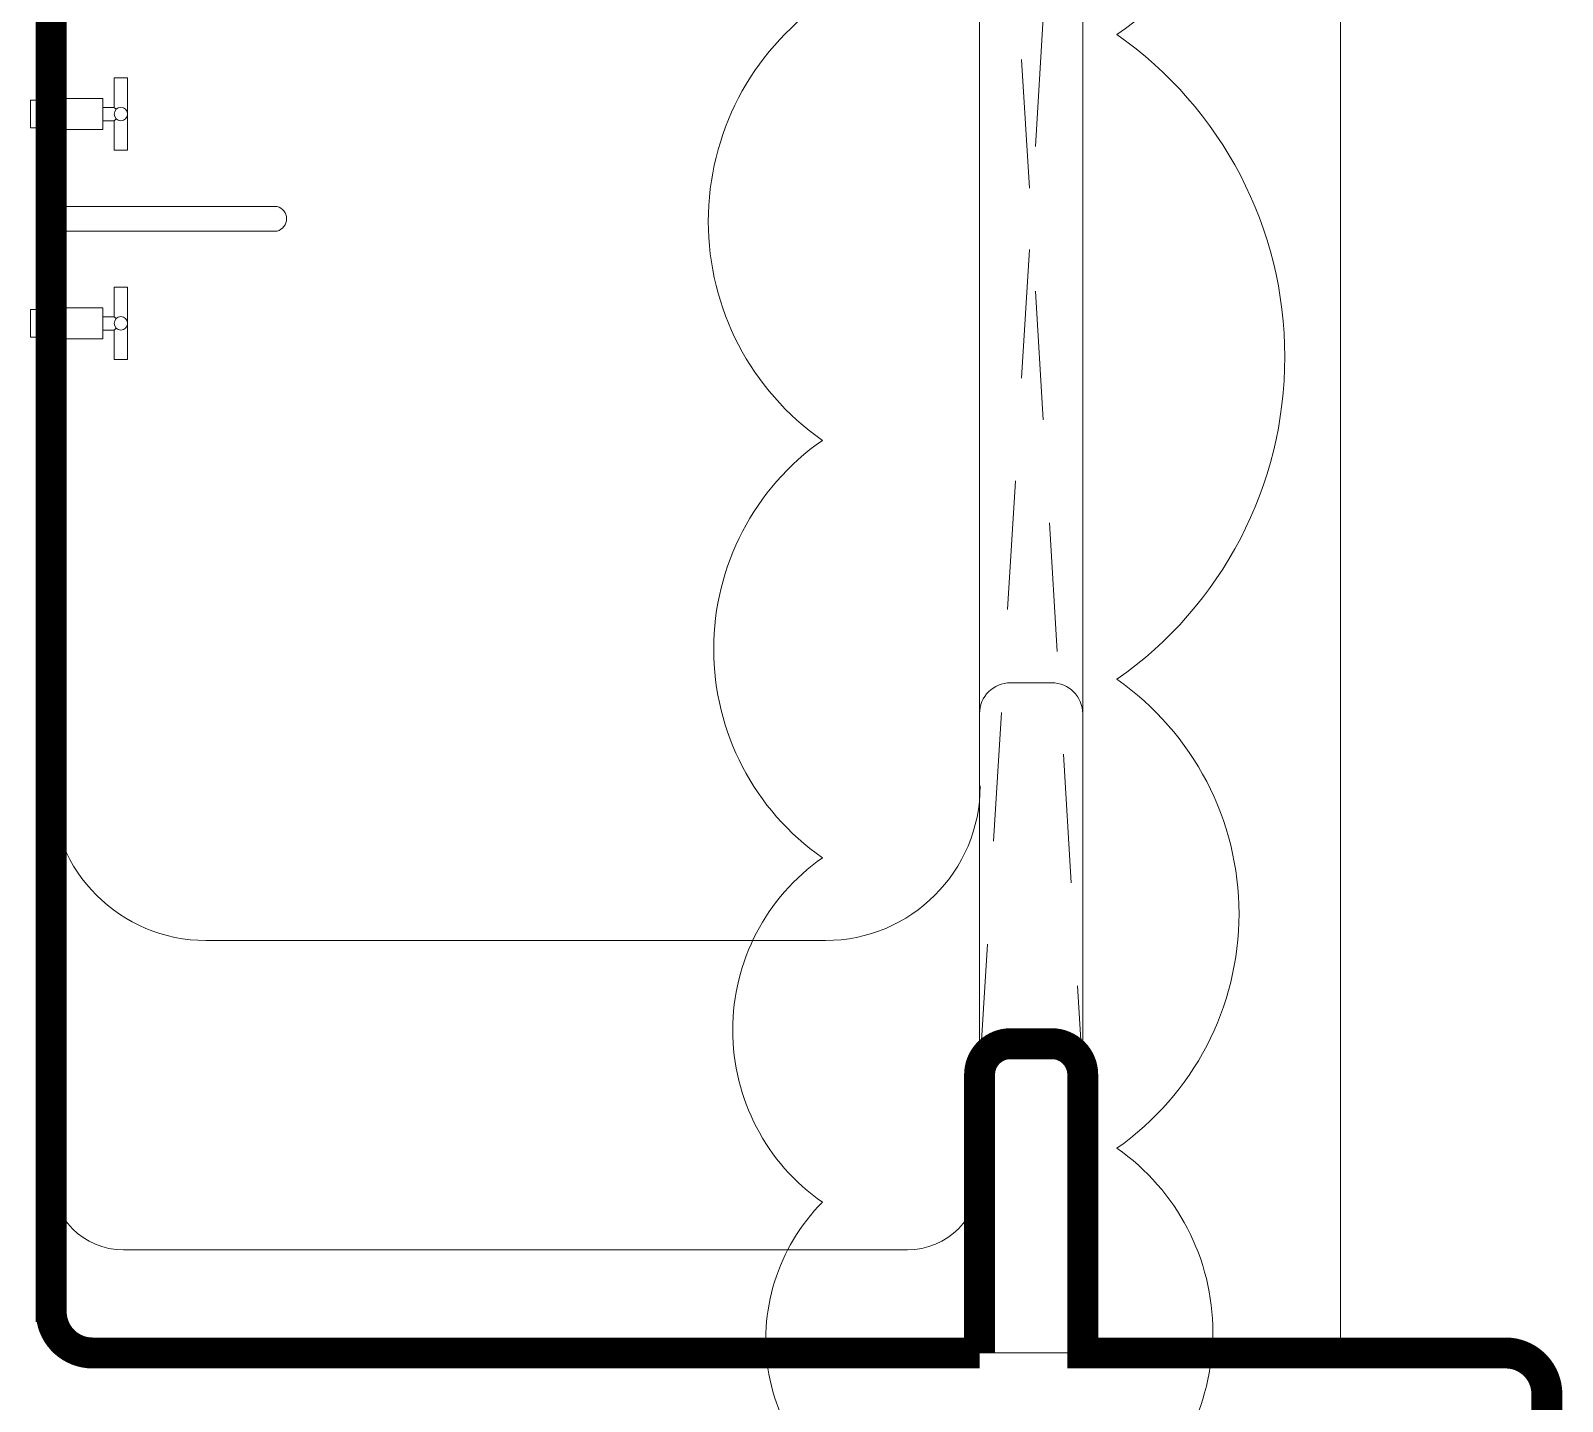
# Model space of a CAD drawing. Header units: metres. Extents: x 8 to 2416, y -346 to 476.
# Drawn here: x 215.242 to 216.727, y -226.683 to -225.354 of the extents above; entities that cross this region are included whole.
import ezdxf

# ---------------------------------------------------------------- set-up
doc = ezdxf.new("R2010")
doc.units = ezdxf.units.M
for name, pattern in [('0', [0]), ('DASHED', [0.75, 0.5, -0.25]), ('HIDDEN2', [0.1875, 0.125, -0.0625])]:
    doc.linetypes.add(name, pattern=pattern)
doc.layers.get('0').update_dxf_attribs({"color": 250, "linetype": '0', "lineweight": 20})
for name, color, linetype, lineweight in [('A-WALL', 250, 'Continuous', 20), ('baños', 140, 'Continuous', 0), ('muros bajitos', 252, 'Continuous', 5), ('piso', 253, 'Continuous', 0), ('PROYECCION', 9, 'DASHED', 0), ('SE-3', 253, 'Continuous', 5)]:
    doc.layers.add(name, color=color, linetype=linetype, lineweight=lineweight)
doc.layers.add('REVESTIMIENTO EXTERIOR', color=7, linetype='Continuous', lineweight=5, true_color=0xffdebd)
doc.styles.get("Standard").update_dxf_attribs({"font": 'arial.ttf', "height": 0.1875})

# ---------------------------------------------------------------- blocks, each defined once
blk = doc.blocks.new('A$Ccb23abde')
at = {"layer": 'baños'}
for p, q in [((0.0485, 0.2482), (0.0215, 0.2482)), ((0.0215, 0.2482), (0.0215, 0.2282)), ((0.0485, 0.2282), (0.0485, 0.2482)), ((0.2515, 0.2482), (0.2245, 0.2482)), ((0.2245, 0.2482), (0.2245, 0.2282)), ((0.2515, 0.2282), (0.2515, 0.2482)), ((0.06, 0.2282), (0.01, 0.2282)), ((0.01, 0.2282), (0.01, 0.2247)), ((0.01, 0.2247), (0.0175, 0.2247)), ((0.0175, 0.2247), (0.0175, 0.2212)), ((0.0525, 0.2247), (0.0175, 0.2247)), ((0.0215, 0.2282), (0.0485, 0.2282)), ((0.0525, 0.2212), (0.0525, 0.2247)), ((0.0525, 0.2247), (0.06, 0.2247)), ((0.06, 0.2247), (0.06, 0.2282)), ((0.1665, 0.2282), (0.1065, 0.2282)), ((0.1065, 0.2282), (0.1065, 0.2212)), ((0.1665, 0.2212), (0.1665, 0.2282)), ((0.213, 0.2282), (0.263, 0.2282)), ((0.213, 0.2247), (0.213, 0.2282)), ((0.2205, 0.2247), (0.213, 0.2247)), ((0.2205, 0.2212), (0.2205, 0.2247)), ((0.2205, 0.2247), (0.2555, 0.2247)), ((0.2245, 0.2282), (0.2515, 0.2282)), ((0.2555, 0.2247), (0.2555, 0.2212)), ((0.263, 0.2247), (0.2555, 0.2247)), ((0.263, 0.2282), (0.263, 0.2247)), ((0.0175, 0.2212), (0.02, 0.2212)), ((0.02, 0.2212), (0.02, 0.1782)), ((0.02, 0.2212), (0.05, 0.2212)), ((0.05, 0.1782), (0.05, 0.2212)), ((0.05, 0.2212), (0.0525, 0.2212)), ((0.1065, 0.2212), (0.1665, 0.2212)), ((0.1565, 0.2212), (0.1165, 0.2212)), ((0.1165, 0.2212), (0.1165, 0.2142)), ((0.1165, 0.2142), (0.1565, 0.2142)), ((0.1485, 0.2142), (0.1245, 0.2142)), ((0.1245, 0.2142), (0.1245, 0.0091)), ((0.1485, 0.0091), (0.1485, 0.2142)), ((0.1565, 0.2142), (0.1565, 0.2212)), ((0.223, 0.2212), (0.2205, 0.2212)), ((0.223, 0.1782), (0.223, 0.2212)), ((0.253, 0.2212), (0.223, 0.2212)), ((0.253, 0.2212), (0.253, 0.1782)), ((0.2555, 0.2212), (0.253, 0.2212)), ((0.0285, 0.1672), (0, 0.1672)), ((0, 0.1672), (0, 0.1542)), ((0.02, 0.1782), (0.0285, 0.1782)), ((0.0285, 0.1782), (0.0285, 0.1672)), ((0.0285, 0.1782), (0.0415, 0.1782)), ((0.0285, 0.1672), (0.0304, 0.1653)), ((0.0415, 0.1672), (0.0396, 0.1653)), ((0.0415, 0.1672), (0.0415, 0.1782)), ((0.0415, 0.1782), (0.05, 0.1782)), ((0.07, 0.1672), (0.0415, 0.1672)), ((0.07, 0.1542), (0.07, 0.1672)), ((0.203, 0.1672), (0.2315, 0.1672)), ((0.203, 0.1542), (0.203, 0.1672)), ((0.2315, 0.1782), (0.223, 0.1782)), ((0.2315, 0.1672), (0.2315, 0.1782)), ((0.2445, 0.1782), (0.2315, 0.1782)), ((0.2315, 0.1672), (0.2334, 0.1653)), ((0.2445, 0.1672), (0.2426, 0.1653)), ((0.2445, 0.1782), (0.2445, 0.1672)), ((0.253, 0.1782), (0.2445, 0.1782)), ((0.2445, 0.1672), (0.273, 0.1672)), ((0.273, 0.1672), (0.273, 0.1542)), ((0, 0.1542), (0.07, 0.1542)), ((0.273, 0.1542), (0.203, 0.1542))]:
    blk.add_line(p, q, dxfattribs=at)
for centre, major_axis, start_param, end_param in [((0.035, 0.1607), (0.0046, 0.0046), 5.497787, 11.780972), ((0.238, 0.1607), (-0.0046, 0.0046), 3.926991, 10.210176), ((0.1365, 0.0125), (-0.00881, 0.00881), 1.057396, 3.654969)]:
    blk.add_ellipse(centre, major_axis=major_axis, ratio=1, start_param=start_param, end_param=end_param, dxfattribs=at)
blk = doc.blocks.new('PL BASE 2N NASAS 09')
at = {"layer": 'A-WALL'}
for p, q in [((165.2975, -5.4517), (165.2975, -7.5717)), ((166.7075, -7.6117), (165.3375, -7.6117)), ((166.7475, -7.6517), (166.7475, -7.7217))]:
    blk.add_line(p, q, dxfattribs=at)
for centre, start, end in [((165.3375, -7.5717), 180, 270), ((166.7075, -7.6517), 0, 90)]:
    blk.add_arc(centre, 0.04, start, end, dxfattribs=at)
at = {"layer": 'baños'}
blk.add_line((165.4475, -7.2117), (166.0481, -7.2117), dxfattribs=at)
for centre, start, end in [((165.4475, -7.0617), 180, 270), ((166.0481, -7.0617), 270, 0)]:
    blk.add_arc(centre, 0.15, start, end, dxfattribs=at)
at = {"layer": 'muros bajitos'}
for p, q in [((166.1975, -6.0318), (166.1975, -6.9917)), ((166.2975, -6.0317), (166.2975, -6.9917)), ((166.2275, -6.9617), (166.2675, -6.9617)), ((166.1975, -7.6117), (166.1975, -6.9917)), ((166.2975, -7.6117), (166.2975, -6.9917)), ((166.2275, -7.3118), (166.2675, -7.3118)), ((165.3675, -7.5117), (166.1275, -7.5117))]:
    blk.add_line(p, q, dxfattribs=at)
for centre, radius, start, end in [((166.2275, -6.9917), 0.03, 90, 180), ((166.2675, -6.9917), 0.03, 0, 90), ((166.2275, -7.3418), 0.03, 90, 180), ((166.2675, -7.3418), 0.03, 0, 90), ((165.3675, -7.4417), 0.07, 180, 270), ((166.1275, -7.4417), 0.07, 270, 0)]:
    blk.add_arc(centre, radius, start, end, dxfattribs=at)
at = {"layer": 'piso'}
blk.add_line((166.5475, -6.0117), (166.5475, -7.6117), dxfattribs=at)
at = {"layer": 'PROYECCION', "linetype": 'HIDDEN2'}
for p, q in [((166.1976, -5.6836), (166.2975, -7.34)), ((166.1976, -7.34), (166.2975, -5.6836))]:
    blk.add_line(p, q, dxfattribs=at)
at = {"layer": 'baños', "rotation": 90}
blk.add_blockref('A$Ccb23abde', (165.5257, -6.6482), dxfattribs=at)
at = {"layer": 'baños', "linetype": 'Continuous', "flags": 8}
for tag, p in [('MODELNUMBER', (167.1329, -5.6306, 0)), ('TRADENAME', (167.1329, -5.6307, 0)), ('PRODUCT', (167.1329, -5.6307, 0)), ('MATERIAL', (167.1329, -5.6307, 0)), ('MODELNUMBER', (168.3076, -5.6306, 0)), ('TRADENAME', (168.3076, -5.6307, 0)), ('PRODUCT', (168.3076, -5.6307, 0)), ('MATERIAL', (168.3076, -5.6307, 0))]:
    blk.add_attdef(tag, p, '', height=0.0000254, rotation=180.0001, dxfattribs=at)
blk = doc.blocks.new('PL MUEBLES 2N NASAS 09')
blk.add_blockref('PL BASE 2N NASAS 09', (49.9143, 62.717))

msp = doc.modelspace()

# ---------------------------------------------------------------- linework, layer by layer
at = {"color": 6}
msp.add_lwpolyline([(216.29502, -226.79501, 0.5205671), (216.29502, -226.43768, 0.5205671), (216.29502, -225.983, 0.5205671), (216.29502, -225.35779, 0.5205671), (216.29502, -224.80905, 0.5205671), (216.29502, -224.30452, 0.5205671), (216.0094, -224.31889, 0.5205671), (216.0094, -224.71588, 0.5205671), (216.0094, -225.3265, 0.5205671), (216.0094, -225.75127, 0.5205671), (216.0094, -226.15614, 0.5205671), (216.0094, -226.49017, 0.5205671), (216.06446, -226.79501, 0.5205671)], format="xyb", close=True, dxfattribs=at)
at = {"layer": 'REVESTIMIENTO EXTERIOR', "color": 30, "true_color": 0xf8991e, "const_width": 0.03}
for points in [[(216.14021, -224.43633), (215.33182, -224.43633, 0.4142136), (215.26182, -224.50633), (215.26182, -226.60633)], [(215.26182, -226.59633, 0.4142136), (215.30182, -226.63633), (216.16182, -226.63633)]]:
    msp.add_lwpolyline(points, format="xyb", dxfattribs=at)
at = {"layer": 'SE-3', "color": 254, "true_color": 0xd7ebd2, "transparency": 33554687, "const_width": 0.03}
msp.add_lwpolyline([(216.16182, -226.63633), (216.16182, -226.36641, -0.4142136), (216.19182, -226.33641), (216.23182, -226.33641, -0.4140837), (216.26182, -226.36642), (216.26182, -226.63633), (216.67182, -226.63633, -0.4142136), (216.71182, -226.67633), (216.71085, -226.75513, -0.3506488), (216.67182, -226.78633), (215.30182, -226.78633)], format="xyb", dxfattribs=at)

# ---------------------------------------------------------------- block references
at = {"layer": 'REVESTIMIENTO EXTERIOR', "color": 30, "true_color": 0xf8991e}
msp.add_blockref('PL MUEBLES 2N NASAS 09', (0.05, -281.74161), dxfattribs=at)

doc.saveas('drawing.dxf')
